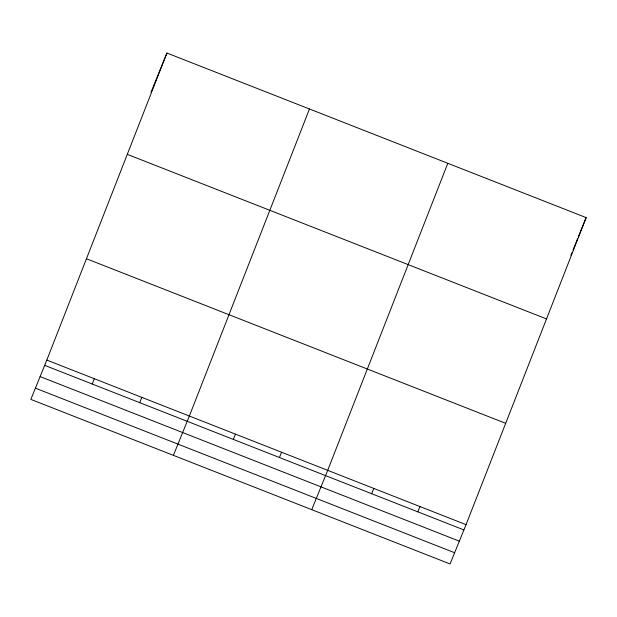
<?xml version="1.0" encoding="UTF-8"?>
<svg xmlns="http://www.w3.org/2000/svg" width="617" height="617" viewBox="0 0 617 617"><rect width="100%" height="100%" fill="white"/><g stroke="black" fill="none" stroke-linecap="round" stroke-linejoin="round"><path stroke-width="0.93" d="M46.815 360.073L166.929 53.031L586.15 217.608L466.043 524.651L450.071 563.969L30.85 399.392L46.815 360.073L466.043 524.651M309.464 108.985L189.35 416.028L173.385 455.354M447.803 163.297L327.696 470.339L311.732 509.665M150.957 92.349L166.929 53.031M92.188 384.005L94.332 378.722M139.697 402.654L141.841 397.379M233.326 439.412L235.47 434.137M279.439 457.513L281.583 452.238M371.665 493.723L373.809 488.448M417.786 511.825L419.922 506.549M570.887 255.199L571.936 252.608M572.992 250.016L574.396 246.553M574.743 245.689L577.635 238.571M578.36 236.789L579.448 234.121M579.795 233.257L586.15 217.608M127.287 154.35L546.515 318.927M86.449 258.747L505.678 423.324M44.671 365.349L463.899 529.926M40.113 376.586L459.333 541.163M35.408 388.162L454.636 552.739"/></g></svg>
